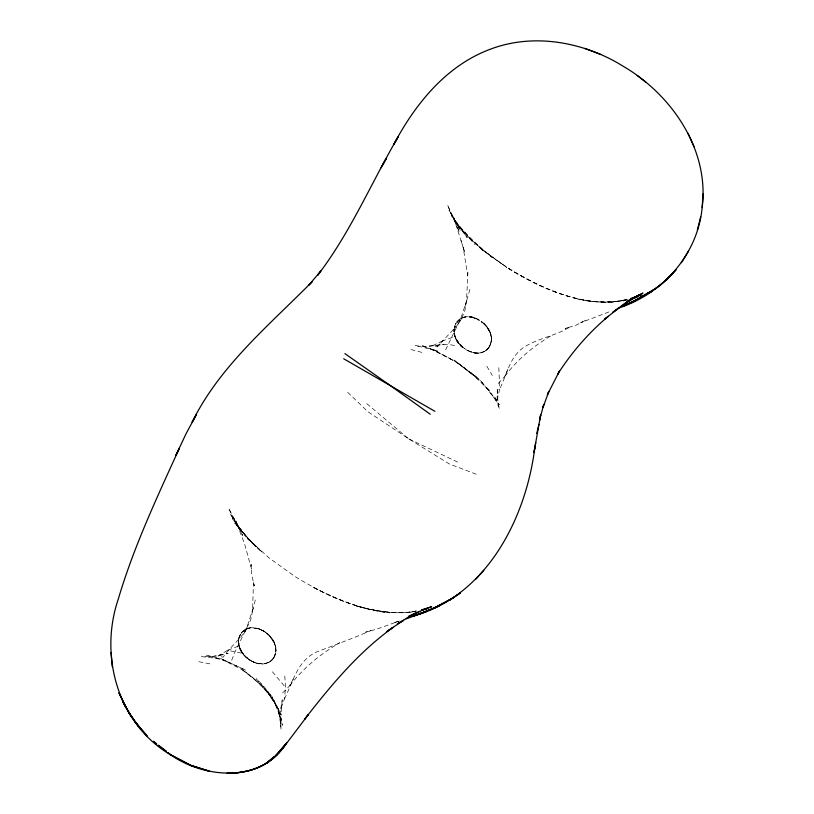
<?xml version="1.0" encoding="UTF-8"?>
<svg xmlns="http://www.w3.org/2000/svg" width="814" height="814" viewBox="0 0 814 814"><rect width="100%" height="100%" fill="white"/><g stroke="black" fill="none" stroke-linecap="round" stroke-linejoin="round"><path stroke-width="0.61" stroke-dasharray="4.07 3.05" d="M454.497 345.533C441.3 342.236 428.011 348.931 414.916 345.35L437.952 351.078L430.494 348.901L456.807 362.23L435.938 351.058L421.367 345.258L435.938 351.058L455.382 361.62L475.04 376.119L457.153 362.444L481.45 381.562L496.235 400.234L485.551 386.406L490.384 391.565L470.868 372.731L478.754 378.805L453.927 360.022L481.45 381.562L499.277 404.772L494.22 396.184L499.582 409.066L497.14 399.908L497.273 389.794L499.694 389.021C506.857 374.786 509.595 357.132 523.565 347.456C537.942 338.146 555.596 336.009 570.085 326.872L565.191 328.48L576.007 325.193L585.439 320.36L580.708 322.72L611.263 311.05M445.624 349.786L458.16 323.982L461.823 318.243L465.028 309.931L466.544 300.804L467.908 271.825L467.724 275.631L463.156 247.364L453.754 217.755L459.361 232.112L447.385 204.833L454.833 220.736L460.531 230.545L451.709 214.611L454.833 220.736L467.226 237.698L454.833 220.736L448.972 210.256L459.452 227.086L475.111 244.729M231.685 660.205L235.399 650.986L250.722 619.892L252.574 610.887L253.459 581.634L254.304 585.927L251.699 574.745L251.088 564.316L251.506 568.925L244.536 543.742L235.775 520.818L242.643 535.48L228.5 508.119L236.447 523.626L242.816 533.465L233.455 517.755L236.447 523.626L248.758 540.099L236.447 523.626L230.026 513.288C238.38 528.093 249.165 541.29 262.159 552.268L244.963 535.042L234.727 523.056L249.46 540.181L269.078 557.905L294.302 576.058C323.443 594.098 355.382 609.32 389.886 612.84C362.505 609.839 336.518 599.765 312.362 586.823C343.528 602.747 378.53 616.839 414.234 611.701M284.798 676.007L285.48 687.362L284.574 698.646L280.738 708.943L280.972 729.629L279.578 714.082L278.327 709.36L280.759 724.948C280.83 708.923 271.103 695.125 260.297 684.167L241.626 669.281C258.414 680.88 273.016 696.214 281.206 715.099L272.476 697.181L256.237 678.713C269.739 691.178 279.904 706.817 282.377 725.254L277.981 708.404L266.504 690.374L274.481 702.248L281.054 719.434C275.814 698.127 260.012 681.735 242.257 669.81L222.771 659.778L226.74 661.477L206.186 655.128L221.683 658.984L245.818 670.217L221.683 658.984L201.658 656.664L211.345 656.715L228.164 653.296L218.06 656.013L214.672 656.145M281.145 711.701L282.305 699.501L284.574 698.646C292.979 681.786 297.609 660.358 316.636 651.943C334.849 644.953 353.134 638.318 371.001 630.524L365.517 632.234L377.055 629.019L398.697 621.265M481.43 321.723L483.089 323.026C458.791 301.312 440.14 339.153 468.711 350.956C460.419 346.744 474.786 354.416 477.024 353.195C481.064 353.439 485.205 351.841 487.84 348.738C495.187 340.262 490.109 327.147 481.43 321.723L484.788 324.562M491.127 341.839L491.3 340.679L490.659 343.661L491.025 342.277M280.738 708.943L282.305 699.501M252.574 610.887L255.494 599.246M497.14 399.908L499.694 389.021L498.748 365.944M458.16 323.982L461.823 315.567L466.544 300.804M469.912 289.387L464.875 306.959M253.174 608.139L247.507 625.59L243.762 634.004M490.567 343.915L490.791 343.233L489.662 346.042M490.323 344.576L489.967 345.401M498.229 383.506L504.924 376.231L507.844 369.2M240.008 635.307C230.983 653.54 263.217 675.824 274.349 656.583C283.74 638.064 250.417 615.526 239.815 635.703L240.669 634.055L240.323 634.676M455.535 324.359L455.85 323.728M282.672 692.887L289.713 685.795L293.254 679.018M461.823 318.243L456.919 325.712L437.24 346.876L432.295 345.818L429.019 346.042M247.232 628.082C240.812 639.082 230.25 646.703 223.158 657.193L218.06 656.013L229.304 649.287M456.969 321.947L458.496 320.217L457.417 321.398M241.89 632.346L241.453 632.885L242.979 631.155L242.175 631.99M504.924 376.231C517.358 359.432 533.567 346.042 551.526 335.49M289.713 685.795C303.195 668.05 320.533 653.998 339.672 642.755L336.172 644.647M437.24 346.876L442.745 340.883L453.54 336.965M459.951 319.027L458.18 320.533L460.938 318.396M442.745 340.883L432.295 345.818L443.956 344.485M238.258 646.174L227.666 650.305L244.058 653.642M463.858 317.165L460.541 318.63L466.381 316.717L472.008 317.195L464.336 317.053M626.8 299.766L623.219 300.946L626.312 299.99M399.389 621.011L393.701 622.812L398.85 621.184M626.19 299.928L611.049 302.33L627.34 299.674C610.561 303.764 593.192 302.248 576.465 298.748L597.527 301.953L615.933 301.658L627.095 299.45M626.322 299.888C584.055 308.333 542.338 289.458 507.122 267.633C538.298 286.396 573.178 302.839 610.327 302.584L603.581 302.218M415.791 611.161L407.376 612.494L416.086 610.978M416.626 611.019C396.092 614.926 375.03 611.212 355.158 605.626C374.206 610.571 393.986 614.692 413.716 611.711M477.869 353.215L481.715 352.666L485.012 351.18L479.202 353.144L472.1 352.299L472.69 352.462M477.309 353.195L473.585 352.706M198.891 661.731L210.623 663.99M590.638 301.495C560.927 296.611 533.16 283.954 507.855 267.959L481.766 249.389L506.786 267.419C486.151 253.052 465.028 237.617 451.678 215.812L464.987 233.313L483.506 251.292L458.486 226.211L476.587 244.505L492.175 257.438L470.94 239.214L455.026 221.205L464.987 233.313M472.985 352.554L475.905 353.103L469.983 351.526L472.364 352.381M257.458 663.502L258.944 663.837L252.34 661.477L256.848 663.318L252.971 661.792L255.342 662.82M410.999 349.562L423.779 352.879M257.977 628.561L250.854 627.655L245.024 629.568L248.331 628.113L252.198 627.594L260.083 629.344L258.587 628.754M473.86 317.745L473.229 317.531L477.726 319.414L474.735 318.04M257.702 628.469L262.2 630.351L259.208 628.988M476.271 474.206L449.562 464.072L408.923 438.99L367.867 411.701L346.001 390.7M264.224 631.532L259.849 629.242L260.5 629.537M408.923 438.99L458.557 462.484M479.609 320.502L475.366 318.305L478.54 319.861M261.355 629.914L264.082 631.44M477.523 319.312L478.927 320.085M262.668 630.616L261.996 630.25L263.4 631.033M250.122 660.185L248.931 659.401M264.56 631.745L265.649 632.478M465.516 349.145L464.102 348.189L464.55 348.494M249.023 659.432L249.99 660.093L248.575 659.126M268.437 634.727L265.618 632.458M456.278 339.519L459.361 343.946L460.419 345.065L457.804 341.972L464.194 348.27M248.667 659.208L245.838 656.908M265.517 632.386L267.226 633.668M481.043 321.449L481.827 322.008M248.331 658.964L246.703 657.671L247.619 658.414M462.23 346.733L463.481 347.751M266.87 633.394L270.034 636.294M246.154 657.213L247.395 658.241L245.014 656.125L246.52 657.519C241.748 653.469 238.156 647.445 238.543 641.025L239.794 648.443M366.768 403.642L408.587 438.777M484.472 324.237L483.272 323.168L485.551 325.346L484.106 323.911C488.868 328.184 492.216 334.615 491.249 341.127L491.31 336.955L490.089 332.234L484.9 324.674L486.273 326.149M460.856 345.502L462.037 346.581M268.946 635.174L274.216 642.368L275.865 650.61L275.539 646.347L274.216 642.368L269.383 635.612L270.747 637.087M461.68 346.276L459.778 344.393M243.549 654.527L245.686 656.766L240.334 649.643M455.189 337.138L454.059 331.583L455.321 337.505L459.686 344.291L457.804 341.972M272.395 671.804L285.48 687.362M459.004 343.508L455.168 337.088M242.246 652.869L243.478 654.456L239.133 646.418L239.988 648.87M241.962 652.482L242.837 653.662L240.954 650.864M489.886 331.807L487.596 327.818L489.112 330.219M274.867 643.976L271.469 637.962L275.447 645.99L275.213 645.115M488.654 329.416L488.146 328.612L490.527 333.455M273.117 640.343L270.126 636.385L273.585 641.157M457.224 341.127L455.494 337.891M486.864 366.28L492.307 375.488M240.751 650.457L241.209 651.281L239.967 648.839M456.278 339.53L454.894 336.284L455.871 338.726M489.529 331.033L490.771 334.259L490.394 333.038M273.992 641.951L274.369 642.755M239.642 648.025L240.14 649.246M490.496 333.394L490.974 335.053L490.74 334.178M454.914 336.345L454.65 335.48L455.016 336.711M461.029 240.415L464.794 252.808L463.156 247.364M497.273 389.794L498.036 402.838M454.049 330.83L454.07 332.031L454.049 330.83M454.049 330.535L454.049 331.278L454.131 329.344L454.049 330.535M275.885 650.162L275.814 651.342L275.885 650.162M238.573 640.74L238.533 641.473L238.695 639.56L238.573 640.74M275.844 650.895L275.722 652.065L275.844 650.895M454.171 329.07L454.1 329.792L454.171 329.07M275.498 653.215L275.132 654.609L275.498 653.215M238.929 638.42L239.306 637.036L238.929 638.42M454.456 327.482L454.833 326.088L454.456 327.482M275.264 654.181L274.898 655.28L275.264 654.181M239.397 636.782L239.174 637.464L239.397 636.782M454.924 325.844L454.7 326.516L454.924 325.844M274.796 655.514L273.799 657.6L275.051 654.853L274.796 655.514M489.865 345.635L489.326 346.652L489.865 345.635M455.972 323.504L455.637 324.125L455.972 323.504M273.657 657.804L272.751 659.126L274.023 657.203L273.657 657.804M489.183 346.866L488.278 348.189L489.54 346.265L489.183 346.866M456.827 322.151L457.244 321.591L456.827 322.151M241.3 633.099L241.717 632.529L241.3 633.099M488.553 347.832L487.037 349.572L488.553 347.832M273.026 658.77L271.51 660.51L273.026 658.77M487.362 349.247L485.602 350.773L487.362 349.247M271.835 660.195L270.075 661.721L271.835 660.195M243.498 630.687L242.653 631.481L245.421 629.334L243.498 630.687M269.485 662.118L263.685 664.082L256.573 663.237L263.685 664.082L269.485 662.118M470.278 316.87L469.688 316.778L475.61 318.396L470.278 316.87M470.868 351.872L467.867 350.539L470.868 351.872M253.195 661.894L250.325 660.307L253.195 661.894M485.978 325.793L488.125 328.581L485.978 325.793M255.454 546.479L244.963 535.042L232.265 518.345L240.476 529.487L255.454 546.479"/><path stroke-width="1.22" d="M617.816 308.343C662.372 294.2 697.669 254.741 702.156 207.611C709.299 151.373 673.951 98.087 627.777 69.017L617.012 62.556C578.998 41.188 531.776 33.435 490.333 49.216C446.296 65.496 415.333 103.897 393.915 144.19L398.046 137.027C371.174 182.997 350.335 232.723 317.735 275.193L320.787 271.042L308.954 285.002L311.955 281.888M703.062 193.936L702.156 207.611M535.754 442.623L533.974 452.513L540.638 414.998L539.509 420.278L543.711 404.7M534.849 447.568C526.007 518.355 486.599 596.031 413.013 616.157L432.936 608.618L453.632 597.618L434.798 607.844L439.896 605.351L420.116 613.685L426.037 611.548L406.217 618.854M536.721 433.496L538.96 424.369M697.364 230.067L700.691 216.86M543.742 404.446L542.989 407.448L548.809 391.554M548.728 391.554L547.374 394.759L559.493 371.021L557.6 374.379C571.479 352.625 588.491 332.895 608.302 316.331L604.721 319.078M381.064 167.796L386.162 158.71L382.377 165.446M681.42 262.719L688.542 251.078M311.894 281.919C268.752 325.641 219.78 365.964 192.135 422.14L196.428 414.509L185.887 434.066L175.834 455.474L179.426 448.117C156.837 497.71 133.506 547.395 118.071 599.776C99.288 655.474 117.46 722.761 169.281 754.029L171.439 755.321C205.962 779.13 262.932 782.834 286.843 742.429M285.714 743.996L275.915 755.229M284.88 744.983L277.879 753.764L279.996 751.312M282.702 748.514L308.404 714.468L304.548 719.352C330.688 685.744 358.211 652.431 393.081 627.421L387.474 631.064M279.222 752.136L272.375 758.872L274.145 757.051M475.6 579.436L483.791 570.288M621.336 306.512L630.453 299.287L612.983 312.2M604.843 319.037L618.905 307.946L612.932 312.2M623.473 304.843L636.406 296.418L627.92 301.241L639.468 294.821L630.626 299.501L642.775 293.152L630.626 299.501M386.538 631.674L403.612 620.329L397.313 623.921L414.845 613.329L407.295 617.877L422.11 610.235L431.624 606.735L421.937 609.767M641.92 296.927L629.609 303.296L649.104 292.704L642.938 296.327M417.317 612.443L408.76 616.34L419.658 611.385M633.821 297.843L641.697 294.627L634.523 297.151M630.738 298.524L637.535 296.235L632.763 297.812M632.051 298.463L637.148 297.171L631.135 298.687M422.313 609.9L426.902 608.903L421.967 609.9M584.778 48.413L600.671 54.446M343.691 358.771L434.89 411.304M344.882 353.602L388.115 384.015M388.451 384.239L430.24 414.255M159.33 746.031L166.198 751.322M156.227 743.609L153.256 741.31L156.726 744.006M158.211 745.136L166.148 751.271M645.777 82.194L637.23 75.519M688.064 133.374L694.2 146.927M111.101 652.533L112.261 666.697M273.392 757.346L265.985 763.583L277.065 754.598C264.092 768.151 245.197 773.463 226.882 773.3C243.427 773.168 261.426 769.535 273.402 757.346M675.895 269.973L666.422 280.016L675.895 269.973M663.166 282.58L655.301 288.685L639.387 297.944L652.218 291.158L647.506 293.671L659.513 285.918L669.769 276.587L663.166 282.58M460.205 593.06L449.328 600.305L460.205 593.06M634.798 300.651L622.384 306.44L634.798 300.651M209.025 771.051L190.751 765.343L170.228 754.598L190.751 765.343L209.025 771.051M171.103 755.097L168.162 752.828L171.103 755.097M146.978 735.887L135.155 721.855L146.978 735.887M138.614 726.515L128.419 711.955L138.614 726.515M131.695 717.073L123.056 702.238L131.695 717.073M121.724 698.626L118.905 692.806L126.099 707.732L121.724 698.626"/></g></svg>
